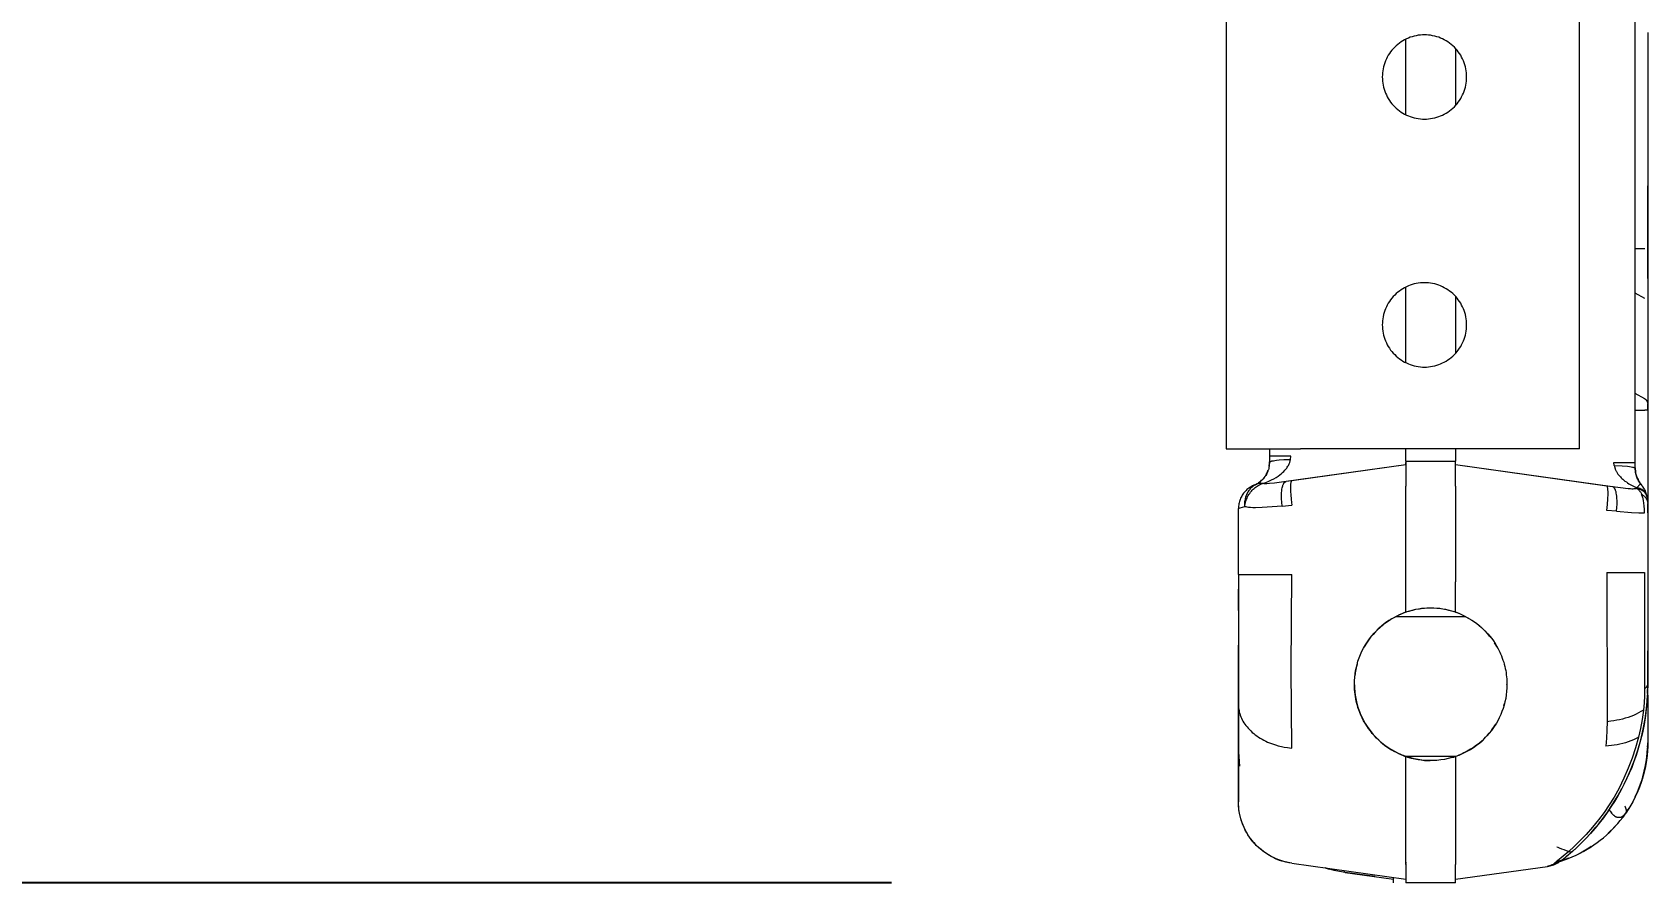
# Model space of a CAD drawing. Header units: millimetres. Extents: x -999 to 4635, y -962 to 3668.
# Drawn here: x 790.2 to 920.5, y 0 to 68.6 of the extents above; entities that cross this region are included whole.
import ezdxf

# ---------------------------------------------------------------- set-up
doc = ezdxf.new("R2010")
doc.units = ezdxf.units.MM
doc.layers.add('GORUNEN', color=7, linetype='Continuous', lineweight=9)
doc.layers.add('OLCU', color=4, linetype='Continuous', lineweight=9)
doc.styles.add('PI3D', font='arial.ttf')
doc.dimstyles.new('PF_MM', dxfattribs={"dimtxt": 40, "dimasz": 32, "dimexe": 24, "dimexo": 20, "dimgap": 14, "dimtad": 1, "dimdec": 1, "dimtxsty": 'PI3D', "dimcen": 2.5, "dimclrd": 4, "dimclre": 4, "dimclrt": 3, "dimazin": 3, "dimtfac": 1, "dimtmove": 0, "dimatfit": 3})

msp = doc.modelspace()

# ---------------------------------------------------------------- linework, layer by layer
at = {"layer": 'GORUNEN'}
for points in [[(886.5, 2515), (886.5, 35)], [(915, 35), (915, 329.5)], [(919.5, 33.9), (919.5, 81.4)], [(902.5, 68.4), (902.33, 68.4), (902.17, 68.38), (902, 68.36), (901.84, 68.33), (901.68, 68.3), (901.51, 68.25), (901.36, 68.2), (901.2, 68.14), (901.05, 68.07), (900.9, 68), (900.75, 67.92), (900.61, 67.83), (900.48, 67.73), (900.34, 67.63), (900.22, 67.52), (900.1, 67.4), (899.98, 67.28), (899.87, 67.16), (899.77, 67.03), (899.67, 66.89), (899.58, 66.75), (899.5, 66.6), (899.43, 66.45), (899.36, 66.3), (899.3, 66.15), (899.25, 65.99), (899.2, 65.83), (899.17, 65.66), (899.14, 65.5), (899.12, 65.33), (899.11, 65.17), (899.1, 65)], [(901, 61.95), (901, 68.05)], [(905.9, 65), (905.9, 65.17), (905.88, 65.33), (905.86, 65.5), (905.84, 65.66), (905.8, 65.83), (905.75, 65.99), (905.7, 66.15), (905.64, 66.3), (905.57, 66.45), (905.5, 66.6), (905.42, 66.75), (905.33, 66.89), (905.23, 67.03), (905.13, 67.16), (905.02, 67.28), (904.91, 67.4), (904.78, 67.52), (904.66, 67.63), (904.53, 67.73), (904.39, 67.83), (904.25, 67.92), (904.1, 68), (903.95, 68.07), (903.8, 68.14), (903.65, 68.2), (903.49, 68.25), (903.33, 68.3), (903.16, 68.33), (903, 68.36), (902.83, 68.38), (902.67, 68.4), (902.5, 68.4)], [(920.5, 68.6), (920.5, 56.22)], [(905, 67.3), (905, 62.7)], [(899.1, 65), (899.11, 64.83), (899.12, 64.67), (899.14, 64.5), (899.17, 64.34), (899.2, 64.17), (899.25, 64.01), (899.3, 63.85), (899.36, 63.7), (899.43, 63.55), (899.5, 63.4), (899.58, 63.25), (899.67, 63.11), (899.77, 62.97), (899.87, 62.84), (899.98, 62.72), (900.1, 62.6), (900.22, 62.48), (900.34, 62.37), (900.48, 62.27), (900.61, 62.17), (900.75, 62.08), (900.9, 62), (901.05, 61.93), (901.2, 61.86), (901.36, 61.8), (901.51, 61.75), (901.68, 61.7), (901.84, 61.67), (902, 61.64), (902.17, 61.62), (902.33, 61.6), (902.5, 61.6)], [(902.5, 61.6), (902.67, 61.6), (902.83, 61.62), (903, 61.64), (903.16, 61.67), (903.33, 61.7), (903.49, 61.75), (903.65, 61.8), (903.8, 61.86), (903.95, 61.93), (904.1, 62), (904.25, 62.08), (904.39, 62.17), (904.53, 62.27), (904.66, 62.37), (904.78, 62.48), (904.91, 62.6), (905.02, 62.72), (905.13, 62.84), (905.23, 62.97), (905.33, 63.11), (905.42, 63.25), (905.5, 63.4), (905.57, 63.55), (905.64, 63.7), (905.7, 63.85), (905.75, 64.01), (905.8, 64.17), (905.84, 64.34), (905.86, 64.5), (905.88, 64.67), (905.9, 64.83), (905.9, 65)], [(920.5, 56.22), (920.5, 51.13)], [(920.5, 56.22), (920.5, 48.73)], [(920.5, 48.73), (920.5, 56.22)], [(920.26, 51.13), (919.5, 51.14)], [(920.5, 51.13), (920.5, 46.81)], [(920.5, 51.13), (920.5, 46.81)], [(902.5, 48.4), (902.33, 48.4), (902.17, 48.38), (902, 48.36), (901.84, 48.33), (901.68, 48.3), (901.51, 48.25), (901.36, 48.2), (901.2, 48.14), (901.05, 48.07), (900.9, 48), (900.75, 47.92), (900.61, 47.83), (900.48, 47.73), (900.34, 47.63), (900.22, 47.52), (900.1, 47.4), (899.98, 47.28), (899.87, 47.16), (899.77, 47.03), (899.67, 46.89), (899.58, 46.75), (899.5, 46.6), (899.43, 46.45), (899.36, 46.3), (899.3, 46.15), (899.25, 45.99), (899.2, 45.83), (899.17, 45.66), (899.14, 45.5), (899.12, 45.33), (899.11, 45.17), (899.1, 45)], [(905.9, 45), (905.9, 45.17), (905.88, 45.33), (905.86, 45.5), (905.84, 45.66), (905.8, 45.83), (905.75, 45.99), (905.7, 46.15), (905.64, 46.3), (905.57, 46.45), (905.5, 46.6), (905.42, 46.75), (905.33, 46.89), (905.23, 47.03), (905.13, 47.16), (905.02, 47.28), (904.91, 47.4), (904.78, 47.52), (904.66, 47.63), (904.53, 47.73), (904.39, 47.83), (904.25, 47.92), (904.1, 48), (903.95, 48.07), (903.8, 48.14), (903.65, 48.2), (903.49, 48.25), (903.33, 48.3), (903.16, 48.33), (903, 48.36), (902.83, 48.38), (902.67, 48.4), (902.5, 48.4)], [(901, 41.95), (901, 48.05)], [(905, 47.3), (905, 42.7)], [(920.26, 47.13), (919.5, 47.57)], [(920.5, 46.81), (920.5, 46.77)], [(920.5, 46.81), (920.5, 46.77)], [(920.5, 46.77), (920.5, 38.71)], [(899.1, 45), (899.11, 44.83), (899.12, 44.67), (899.14, 44.5), (899.17, 44.34), (899.2, 44.17), (899.25, 44.01), (899.3, 43.85), (899.36, 43.7), (899.43, 43.55), (899.5, 43.4), (899.58, 43.25), (899.67, 43.11), (899.77, 42.97), (899.87, 42.84), (899.98, 42.72), (900.1, 42.6), (900.22, 42.48), (900.34, 42.37), (900.48, 42.27), (900.61, 42.17), (900.75, 42.08), (900.9, 42), (901.05, 41.93), (901.2, 41.86), (901.36, 41.8), (901.51, 41.75), (901.68, 41.7), (901.84, 41.67), (902, 41.64), (902.17, 41.62), (902.33, 41.6), (902.5, 41.6)], [(902.5, 41.6), (902.67, 41.6), (902.83, 41.62), (903, 41.64), (903.16, 41.67), (903.33, 41.7), (903.49, 41.75), (903.65, 41.8), (903.8, 41.86), (903.95, 41.93), (904.1, 42), (904.25, 42.08), (904.39, 42.17), (904.53, 42.27), (904.66, 42.37), (904.78, 42.48), (904.91, 42.6), (905.02, 42.72), (905.13, 42.84), (905.23, 42.97), (905.33, 43.11), (905.42, 43.25), (905.5, 43.4), (905.57, 43.55), (905.64, 43.7), (905.7, 43.85), (905.75, 44.01), (905.8, 44.17), (905.84, 44.34), (905.86, 44.5), (905.88, 44.67), (905.9, 44.83), (905.9, 45)], [(920.26, 39.04), (919.5, 39.47)], [(919.5, 38.13), (920.26, 38.13)], [(920.5, 38.71), (920.5, 38.72), (920.5, 38.73), (920.5, 38.74), (920.5, 38.76), (920.49, 38.77), (920.49, 38.78), (920.49, 38.79), (920.48, 38.8), (920.48, 38.82), (920.47, 38.83), (920.47, 38.84), (920.46, 38.85), (920.45, 38.86), (920.44, 38.87), (920.44, 38.89), (920.43, 38.9), (920.42, 38.91), (920.41, 38.92), (920.4, 38.93), (920.39, 38.94), (920.37, 38.95), (920.36, 38.96), (920.35, 38.98), (920.33, 38.99), (920.3, 39.01), (920.28, 39.02), (920.27, 39.03), (920.26, 39.04)], [(920.5, 38.13), (920.5, 38.13), (920.5, 38.13), (920.5, 38.13), (920.5, 38.13), (920.5, 38.13), (920.5, 38.13), (920.5, 38.13), (920.5, 38.13), (920.5, 38.13), (920.5, 38.13), (920.5, 38.13), (920.5, 38.13), (920.5, 38.13), (920.5, 38.13), (920.5, 38.13), (920.5, 38.13), (920.5, 38.13), (920.5, 38.13), (920.5, 38.13), (920.5, 38.13), (920.5, 38.13), (920.5, 38.13), (920.5, 38.13), (920.5, 38.13), (920.5, 38.13), (920.5, 38.13), (920.5, 38.13), (920.5, 38.13), (920.5, 38.13), (920.5, 38.13), (920.5, 38.13), (920.5, 38.13), (920.5, 38.13), (920.5, 38.13), (920.5, 38.13), (920.5, 38.13), (920.5, 38.13), (920.5, 38.13), (920.5, 38.13), (920.5, 38.13), (920.5, 38.13), (920.49, 38.13), (920.48, 38.13), (920.43, 38.13), (920.26, 38.13)], [(920.5, 38.71), (920.5, 38.13)], [(920.5, 38.71), (920.5, 38.71)], [(920.5, 38.13), (920.5, 38.65)], [(920.5, 38.13), (920.5, 30.59)], [(886.5, 35), (892.5, 35)], [(889.45, 32.2), (889.7, 32.29), (889.94, 32.39), (890.16, 32.49), (890.35, 32.59), (890.53, 32.7), (890.69, 32.8), (890.84, 32.9), (890.96, 33), (891.06, 33.09), (891.16, 33.18), (891.25, 33.27), (891.32, 33.36), (891.39, 33.44), (891.44, 33.51), (891.49, 33.59), (891.53, 33.65), (891.56, 33.72), (891.59, 33.78), (891.62, 33.85), (891.64, 33.91), (891.65, 33.96), (891.67, 34.01), (891.68, 34.07), (891.69, 34.11), (891.69, 34.15)], [(889.97, 33.59), (889.99, 33.68), (890, 33.78), (890, 33.85), (890, 33.91)], [(890, 35), (890, 34.4)], [(891.72, 34.4), (890, 34.4)], [(890, 34.4), (890, 33.91)], [(890, 33.91), (890, 33.91), (890, 33.91), (890, 33.92), (890, 33.92), (890, 33.92), (890, 33.92), (890, 33.92), (890, 33.92), (890, 33.92), (890, 33.92), (890, 33.93), (890.01, 33.93), (890.01, 33.93), (890.01, 33.93), (890.01, 33.93), (890.01, 33.93), (890.01, 33.93), (890.01, 33.94), (890.01, 33.94), (890.01, 33.94), (890.02, 33.94), (890.02, 33.94), (890.02, 33.95), (890.02, 33.95), (890.03, 33.95), (890.03, 33.95), (890.04, 33.96), (890.04, 33.96), (890.05, 33.96), (890.06, 33.97), (890.06, 33.97), (890.07, 33.98), (890.09, 33.98), (890.11, 33.99), (890.13, 34), (890.16, 34.01), (890.2, 34.02), (890.26, 34.03), (890.33, 34.04), (890.44, 34.06), (890.58, 34.08), (890.79, 34.1), (891.15, 34.13), (891.42, 34.14), (891.69, 34.15)], [(890, 33.91), (890, 33.84)], [(890, 33.91), (890, 33.84)], [(890, 33.91), (890, 33.89)], [(890, 33.91), (890, 33.89)], [(891.69, 34.15), (891.72, 34.4)], [(915, 35), (892.5, 35)], [(901, 34), (901, 35)], [(901, 34.17), (901, 34.33)], [(901, 34), (905, 34)], [(901, 34), (901, 32)], [(901, 33.72), (901, 33.89)], [(905, 35), (905, 34)], [(905, 32), (905, 34)], [(917.78, 33.9), (919.5, 33.9)], [(917.81, 33.66), (917.78, 33.9)], [(919.5, 33.42), (919.5, 33.9)], [(889.53, 32.62), (889.47, 32.55), (889.4, 32.49), (889.34, 32.42), (889.27, 32.36), (889.2, 32.31), (889.13, 32.26), (889.06, 32.21), (888.99, 32.17), (888.94, 32.15), (888.9, 32.13)], [(889.53, 32.62), (889.47, 32.55), (889.4, 32.49), (889.34, 32.42), (889.27, 32.36), (889.2, 32.31), (889.13, 32.26), (889.06, 32.21), (888.99, 32.17), (888.94, 32.15), (888.9, 32.13)], [(888.9, 32.13), (888.97, 32.16), (889.04, 32.2), (889.11, 32.25), (889.18, 32.29), (889.24, 32.34), (889.31, 32.4), (889.36, 32.44), (889.42, 32.5), (889.47, 32.56), (889.5, 32.59), (889.53, 32.62)], [(888.9, 32.13), (888.97, 32.16), (889.04, 32.2), (889.11, 32.25), (889.18, 32.29), (889.24, 32.34), (889.31, 32.4), (889.36, 32.44), (889.42, 32.5), (889.47, 32.56), (889.5, 32.59), (889.53, 32.62)], [(889.31, 32.4), (889.37, 32.46), (889.43, 32.52), (889.48, 32.56), (889.52, 32.61), (889.56, 32.66), (889.6, 32.71), (889.63, 32.75), (889.66, 32.79)], [(889.7, 32.85), (889.64, 32.77), (889.61, 32.73), (889.58, 32.68), (889.56, 32.65), (889.53, 32.62)], [(889.66, 32.79), (889.62, 32.73), (889.57, 32.68), (889.53, 32.62)], [(889.74, 32.92), (889.7, 32.86), (889.68, 32.83), (889.66, 32.79)], [(889.66, 32.79), (889.66, 32.79)], [(889.83, 33.11), (889.79, 33.02), (889.75, 32.93), (889.7, 32.85)], [(889.7, 32.85), (889.75, 32.93), (889.79, 33.02), (889.83, 33.11)], [(889.77, 32.98), (889.81, 33.06), (889.85, 33.15), (889.88, 33.24)], [(889.77, 32.98), (889.8, 33.03), (889.82, 33.07), (889.83, 33.11)], [(889.96, 33.51), (889.94, 33.42), (889.91, 33.32), (889.88, 33.24), (889.86, 33.17), (889.83, 33.11)], [(889.88, 33.24), (889.86, 33.18), (889.85, 33.14), (889.83, 33.11)], [(890, 33.84), (889.99, 33.75), (889.98, 33.66), (889.97, 33.58), (889.96, 33.51)], [(890, 33.84), (889.99, 33.75), (889.99, 33.66), (889.97, 33.58), (889.96, 33.51)], [(890, 33.84), (889.99, 33.74)], [(901, 33.72), (891.34, 32.36)], [(901, 33.72), (891.81, 32.43)], [(917.67, 31.94), (905, 33.72)], [(917.2, 32), (905, 33.72)], [(917.81, 33.66), (917.82, 33.61), (917.83, 33.56), (917.84, 33.51), (917.85, 33.46), (917.87, 33.4), (917.89, 33.35), (917.91, 33.31), (917.93, 33.26), (917.95, 33.21), (917.98, 33.16), (918, 33.11), (918.03, 33.07), (918.06, 33.02), (918.09, 32.97), (918.14, 32.91), (918.19, 32.85), (918.25, 32.79), (918.3, 32.73), (918.36, 32.67), (918.42, 32.61), (918.49, 32.55), (918.57, 32.48), (918.67, 32.4), (918.78, 32.33), (918.88, 32.26), (918.99, 32.19), (919.1, 32.13), (919.25, 32.04), (919.42, 31.96), (919.53, 31.91), (919.63, 31.87)], [(917.81, 33.66), (918.44, 33.63), (918.86, 33.6), (919.04, 33.57), (919.16, 33.55), (919.27, 33.53), (919.34, 33.51), (919.38, 33.5), (919.41, 33.49), (919.43, 33.48), (919.45, 33.48), (919.46, 33.47), (919.47, 33.47), (919.47, 33.46), (919.48, 33.46), (919.48, 33.45), (919.48, 33.45), (919.49, 33.45), (919.49, 33.45), (919.49, 33.44), (919.49, 33.44), (919.49, 33.44), (919.5, 33.44), (919.5, 33.44), (919.5, 33.43), (919.5, 33.43), (919.5, 33.43), (919.5, 33.43), (919.5, 33.43), (919.5, 33.43), (919.5, 33.42), (919.5, 33.42), (919.5, 33.42), (919.5, 33.42), (919.5, 33.42)], [(919.95, 32.16), (919.89, 32.24), (919.84, 32.31), (919.78, 32.4), (919.74, 32.47), (919.7, 32.55), (919.66, 32.63), (919.63, 32.71), (919.6, 32.8), (919.57, 32.89), (919.55, 32.99), (919.53, 33.08), (919.52, 33.16), (919.51, 33.25), (919.5, 33.33), (919.5, 33.42)], [(919.5, 33.42), (919.5, 33.36)], [(919.5, 33.42), (919.5, 33.36)], [(919.5, 33.36), (919.51, 33.26), (919.52, 33.17), (919.53, 33.07), (919.55, 32.97), (919.58, 32.88), (919.6, 32.79), (919.64, 32.7), (919.67, 32.61), (919.72, 32.52), (919.76, 32.43), (919.81, 32.35), (919.87, 32.27), (919.91, 32.21), (919.95, 32.16)], [(888.64, 32.01), (888.56, 31.97), (888.48, 31.92), (888.4, 31.88), (888.33, 31.82), (888.25, 31.77), (888.18, 31.71), (888.11, 31.64), (888.04, 31.57), (887.98, 31.5), (887.92, 31.43), (887.86, 31.35), (887.81, 31.27), (887.76, 31.18), (887.71, 31.1), (887.67, 31.01), (887.64, 30.92), (887.6, 30.84), (887.58, 30.75), (887.55, 30.65), (887.53, 30.56), (887.52, 30.47), (887.51, 30.38), (887.5, 30.29), (887.5, 30.2)], [(888.9, 32.13), (888.84, 32.09), (888.78, 32.05), (888.71, 32.01), (888.65, 31.97), (888.6, 31.92), (888.54, 31.87), (888.48, 31.82), (888.43, 31.76), (888.38, 31.7), (888.33, 31.64), (888.29, 31.57), (888.25, 31.5), (888.21, 31.43), (888.17, 31.36), (888.14, 31.28), (888.11, 31.2), (888.08, 31.13), (888.06, 31.05), (888.04, 30.97), (888.03, 30.88), (888.01, 30.8), (888, 30.72), (888, 30.64), (888, 30.56), (888, 30.48), (888, 30.41), (888.01, 30.34)], [(888.01, 30.34), (888.02, 30.44), (888.03, 30.54), (888.06, 30.64), (888.08, 30.74), (888.11, 30.83), (888.15, 30.93), (888.19, 31.03), (888.24, 31.13), (888.29, 31.23), (888.35, 31.32), (888.41, 31.41), (888.47, 31.5), (888.54, 31.58), (888.61, 31.66), (888.69, 31.74), (888.77, 31.81), (888.85, 31.88), (888.93, 31.94), (889.02, 32), (889.1, 32.05), (889.19, 32.09), (889.28, 32.14), (889.37, 32.17), (889.45, 32.2)], [(888.75, 32.06), (888.7, 32.03), (888.64, 32.01)], [(888.75, 32.06), (888.7, 32.04), (888.64, 32.01)], [(888.65, 32.01), (888.64, 32.01)], [(888.67, 32.02), (888.65, 32.01)], [(888.66, 32.02), (888.66, 32.02)], [(888.66, 32.02), (888.66, 32.02)], [(888.66, 32.02), (888.66, 32.02)], [(888.66, 32.02), (888.66, 32.02)], [(888.68, 32.03), (888.67, 32.02)], [(888.7, 32.04), (888.69, 32.03)], [(888.75, 32.06), (888.7, 32.04)], [(888.75, 32.06), (888.73, 32.05)], [(888.75, 32.06), (888.78, 32.07)], [(888.78, 32.07), (888.75, 32.06)], [(888.78, 32.07), (888.75, 32.06)], [(888.76, 32.06), (888.75, 32.06)], [(888.79, 32.07), (888.76, 32.06)], [(888.79, 32.07), (888.76, 32.06)], [(888.78, 32.07), (888.87, 32.11)], [(888.87, 32.11), (888.79, 32.07)], [(888.9, 32.13), (888.87, 32.11)], [(888.9, 32.13), (888.87, 32.11)], [(889.45, 32.2), (889.4, 32.21), (889.35, 32.21), (889.31, 32.22), (889.26, 32.22), (889.21, 32.21), (889.18, 32.21), (889.14, 32.2), (889.1, 32.2), (889.07, 32.19), (889.03, 32.18), (889, 32.17), (888.96, 32.15), (888.93, 32.14), (888.9, 32.13)], [(888.9, 32.13), (888.9, 32.13)], [(888.9, 32.13), (888.9, 32.13)], [(891.34, 32.36), (890.42, 32.24), (890, 32.2), (889.79, 32.19), (889.66, 32.19), (889.57, 32.19), (889.51, 32.2), (889.45, 32.2)], [(891.02, 30.38), (890.99, 30.69), (890.97, 30.97), (890.97, 31.22), (890.98, 31.44), (890.99, 31.61), (891.01, 31.75), (891.03, 31.85), (891.05, 31.94), (891.07, 32.02), (891.09, 32.07), (891.11, 32.12), (891.12, 32.15), (891.14, 32.18), (891.15, 32.21), (891.16, 32.23), (891.18, 32.25), (891.19, 32.27), (891.2, 32.28), (891.21, 32.29), (891.22, 32.3), (891.23, 32.31), (891.24, 32.32), (891.25, 32.33), (891.26, 32.33), (891.27, 32.34), (891.28, 32.34), (891.28, 32.34), (891.29, 32.35), (891.3, 32.35), (891.31, 32.35), (891.32, 32.36), (891.32, 32.36), (891.33, 32.36), (891.34, 32.36)], [(891.81, 32.43), (891.34, 32.36)], [(891.81, 32.43), (891.8, 32.43), (891.8, 32.43), (891.8, 32.43), (891.8, 32.42), (891.8, 32.42), (891.79, 32.42), (891.79, 32.42), (891.79, 32.42), (891.79, 32.42), (891.79, 32.42), (891.79, 32.42), (891.78, 32.42), (891.78, 32.42), (891.78, 32.41), (891.78, 32.41), (891.78, 32.41), (891.78, 32.41), (891.77, 32.41), (891.77, 32.41), (891.77, 32.4), (891.77, 32.4), (891.77, 32.4), (891.76, 32.39), (891.76, 32.39), (891.76, 32.38), (891.76, 32.38), (891.75, 32.37), (891.75, 32.36), (891.75, 32.35), (891.74, 32.34), (891.74, 32.33), (891.73, 32.31), (891.73, 32.29), (891.72, 32.26), (891.72, 32.23), (891.71, 32.19), (891.7, 32.13), (891.7, 32.04), (891.69, 31.94), (891.69, 31.77), (891.7, 31.57), (891.72, 31.28), (891.75, 30.93), (891.77, 30.68), (891.81, 30.45)], [(901, 24.28), (901, 32)], [(905, 32), (905, 24.28)], [(917.2, 30.02), (917.25, 30.5), (917.29, 30.98), (917.31, 31.34), (917.31, 31.56), (917.3, 31.69), (917.29, 31.77), (917.28, 31.83), (917.27, 31.87), (917.27, 31.9), (917.26, 31.92), (917.26, 31.94), (917.25, 31.95), (917.25, 31.96), (917.24, 31.96), (917.24, 31.97), (917.24, 31.98), (917.23, 31.98), (917.23, 31.98), (917.23, 31.99), (917.22, 31.99), (917.22, 31.99), (917.22, 31.99), (917.22, 32), (917.22, 32), (917.21, 32), (917.21, 32), (917.21, 32), (917.21, 32), (917.21, 32), (917.2, 32), (917.2, 32), (917.2, 32), (917.2, 32), (917.2, 32)], [(917.67, 31.94), (917.2, 32)], [(919.65, 31.8), (919.62, 31.8), (919.59, 31.79), (919.56, 31.78), (919.53, 31.78), (919.49, 31.77), (919.44, 31.77), (919.38, 31.77), (919.31, 31.76), (919.23, 31.76), (919.11, 31.77), (918.92, 31.78), (918.32, 31.85), (917.67, 31.94)], [(917.98, 29.96), (918.01, 30.27), (918.03, 30.55), (918.03, 30.8), (918.02, 31.02), (918.01, 31.19), (917.99, 31.33), (917.97, 31.43), (917.95, 31.52), (917.93, 31.59), (917.91, 31.65), (917.9, 31.69), (917.88, 31.73), (917.86, 31.76), (917.85, 31.79), (917.84, 31.81), (917.82, 31.83), (917.81, 31.84), (917.8, 31.86), (917.79, 31.87), (917.78, 31.88), (917.77, 31.89), (917.76, 31.9), (917.75, 31.9), (917.74, 31.91), (917.73, 31.91), (917.73, 31.92), (917.72, 31.92), (917.71, 31.93), (917.7, 31.93), (917.69, 31.93), (917.69, 31.93), (917.68, 31.94), (917.67, 31.94), (917.67, 31.94)], [(919.95, 32.16), (919.95, 32.16), (919.95, 32.16), (919.94, 32.16), (919.94, 32.16), (919.94, 32.16), (919.94, 32.16), (919.94, 32.16), (919.94, 32.16), (919.94, 32.16), (919.94, 32.16), (919.94, 32.16), (919.94, 32.16), (919.94, 32.16), (919.94, 32.16), (919.94, 32.16), (919.94, 32.16), (919.94, 32.16), (919.94, 32.16), (919.94, 32.16), (919.94, 32.16), (919.94, 32.16), (919.94, 32.16), (919.94, 32.16), (919.94, 32.16), (919.94, 32.16), (919.94, 32.16), (919.94, 32.16), (919.94, 32.16), (919.94, 32.16), (919.94, 32.16), (919.94, 32.16), (919.94, 32.16), (919.94, 32.16), (919.94, 32.16), (919.94, 32.16), (919.94, 32.16), (919.94, 32.16), (919.94, 32.16), (919.94, 32.16), (919.94, 32.16), (919.94, 32.16), (919.94, 32.16), (919.94, 32.16), (919.94, 32.16), (919.94, 32.16), (919.94, 32.16), (919.94, 32.16), (919.94, 32.16), (919.94, 32.16), (919.94, 32.16), (919.94, 32.16), (919.94, 32.16), (919.94, 32.16), (919.94, 32.16), (919.94, 32.16), (919.94, 32.16), (919.94, 32.16), (919.94, 32.16), (919.94, 32.16), (919.94, 32.16), (919.94, 32.16), (919.94, 32.16), (919.94, 32.16), (919.94, 32.16), (919.94, 32.16), (919.94, 32.16), (919.94, 32.16), (919.94, 32.16), (919.94, 32.16), (919.94, 32.16), (919.94, 32.16), (919.94, 32.16), (919.94, 32.16), (919.94, 32.16), (919.94, 32.16), (919.94, 32.16), (919.94, 32.16), (919.94, 32.16), (919.94, 32.16), (919.94, 32.16), (919.94, 32.16), (919.94, 32.16), (919.94, 32.16), (919.94, 32.16), (919.94, 32.16), (919.94, 32.16), (919.94, 32.16), (919.94, 32.16), (919.94, 32.16), (919.94, 32.16), (919.94, 32.16), (919.94, 32.16), (919.94, 32.16), (919.94, 32.16), (919.94, 32.16), (919.94, 32.16), (919.93, 32.16), (919.92, 32.15), (919.92, 32.15), (919.9, 32.14), (919.88, 32.12), (919.86, 32.11), (919.84, 32.09), (919.82, 32.07), (919.79, 32.04), (919.75, 32.01), (919.72, 31.97), (919.68, 31.92), (919.66, 31.9), (919.63, 31.87)], [(919.65, 31.8), (919.65, 31.82), (919.64, 31.85), (919.63, 31.87)], [(919.63, 31.87), (919.68, 31.86), (919.73, 31.85), (919.77, 31.84), (919.82, 31.83), (919.86, 31.82), (919.9, 31.8), (919.94, 31.78), (919.98, 31.76), (920.02, 31.74), (920.06, 31.72), (920.1, 31.69), (920.13, 31.67), (920.16, 31.64), (920.19, 31.62), (920.21, 31.59), (920.24, 31.57), (920.26, 31.54), (920.28, 31.51), (920.3, 31.49), (920.32, 31.46), (920.34, 31.43), (920.36, 31.4), (920.37, 31.37), (920.38, 31.34), (920.4, 31.3), (920.41, 31.28), (920.41, 31.25)], [(919.65, 31.8), (919.7, 31.76), (919.74, 31.73), (919.78, 31.69), (919.82, 31.65), (919.85, 31.6), (919.88, 31.56), (919.91, 31.52), (919.94, 31.47), (919.97, 31.42), (919.99, 31.38), (920.01, 31.33)], [(919.65, 31.8), (919.7, 31.8), (919.75, 31.79), (919.8, 31.77), (919.84, 31.76), (919.89, 31.74), (919.93, 31.72), (919.98, 31.7), (920.02, 31.68), (920.06, 31.65), (920.1, 31.63), (920.13, 31.61), (920.16, 31.58), (920.19, 31.56), (920.21, 31.53), (920.24, 31.5), (920.26, 31.47), (920.29, 31.44), (920.31, 31.41), (920.33, 31.38), (920.35, 31.35), (920.37, 31.32), (920.39, 31.28), (920.4, 31.25), (920.42, 31.22), (920.43, 31.18), (920.44, 31.14), (920.44, 31.12), (920.45, 31.09)], [(919.95, 32.16), (920.01, 32.08), (920.07, 32), (920.12, 31.91), (920.17, 31.83), (920.22, 31.75), (920.25, 31.68), (920.29, 31.6), (920.33, 31.51), (920.35, 31.43), (920.38, 31.35), (920.4, 31.3), (920.41, 31.25)], [(919.95, 32.16), (919.95, 32.16)], [(919.95, 32.16), (919.95, 32.16)], [(919.99, 32.11), (919.97, 32.13)], [(920.01, 32.08), (919.99, 32.1)], [(920.25, 29.83), (920.24, 30.11), (920.22, 30.4), (920.2, 30.62), (920.16, 30.82), (920.13, 30.97), (920.1, 31.09), (920.06, 31.19), (920.04, 31.26), (920.01, 31.33)], [(920.01, 31.33), (920.05, 31.31), (920.08, 31.29), (920.12, 31.27), (920.15, 31.24), (920.18, 31.22), (920.21, 31.19), (920.24, 31.17), (920.27, 31.14), (920.3, 31.11), (920.32, 31.08), (920.35, 31.05), (920.37, 31.02), (920.39, 30.98), (920.41, 30.95), (920.43, 30.92), (920.44, 30.88), (920.46, 30.85), (920.47, 30.81), (920.48, 30.78), (920.49, 30.74), (920.49, 30.7), (920.5, 30.67), (920.5, 30.63), (920.5, 30.61), (920.5, 30.59)], [(920.09, 31.97), (920.05, 32.02)], [(887.5, 30.2), (887.63, 30.24), (888.01, 30.34)], [(887.5, 30.24), (887.5, 30.2)], [(887.5, 24.86), (887.5, 30.2)], [(891.02, 30.38), (889.42, 30.26), (888.88, 30.25), (888.65, 30.25), (888.46, 30.26), (888.32, 30.28), (888.21, 30.29), (888.12, 30.31), (888.06, 30.33), (888.01, 30.34)], [(891.02, 30.38), (891.81, 30.45)], [(917.98, 29.96), (917.2, 30.02)], [(920.45, 31.09), (920.43, 31.17), (920.41, 31.25)], [(920.41, 31.25), (920.43, 31.18), (920.44, 31.13), (920.45, 31.09)], [(920.41, 31.25), (920.41, 31.25)], [(920.45, 31.09), (920.47, 30.97), (920.49, 30.86), (920.5, 30.74), (920.5, 30.67), (920.5, 30.59)], [(920.5, 29.83), (920.5, 30.59)], [(920.5, 30.59), (920.5, 27.52)], [(920.5, 30.13), (920.5, 25.35)], [(917.98, 29.96), (919.2, 29.86), (919.79, 29.83), (920.04, 29.83), (920.25, 29.83)], [(920.5, 29.83), (920.5, 25.03)], [(920.5, 27.52), (920.5, 24.33)], [(887.5, 26.29), (887.5, 26.29)], [(887.5, 24.86), (887.5, 19.16)], [(887.5, 24.86), (891.81, 24.86)], [(891.75, 17.26), (891.81, 24.86)], [(917.2, 25.03), (917.23, 12.99)], [(917.2, 25.03), (920.25, 25.03)], [(920.25, 25.03), (920.25, 15.66)], [(920.5, 25.03), (920.5, 25)], [(920.5, 25.03), (920.5, 25)], [(920.5, 25), (920.5, 16)], [(887.5, 24), (887.5, 21.3)], [(887.5, 21.97), (887.5, 23.67)], [(901, 21.82), (901, 24.28)], [(905, 21.82), (905, 24.28)], [(905.84, 21.45), (905.62, 21.56), (905.4, 21.66), (905.17, 21.76), (904.94, 21.84), (904.7, 21.91), (904.46, 21.97), (904.22, 22.03), (903.98, 22.07), (903.74, 22.11), (903.49, 22.13), (903.25, 22.15), (903, 22.15), (902.76, 22.15), (902.51, 22.13), (902.26, 22.11), (902.02, 22.07), (901.78, 22.03), (901.54, 21.97), (901.3, 21.91), (901.07, 21.84), (900.83, 21.76), (900.61, 21.66), (900.38, 21.56), (900.16, 21.45)], [(903, 22.15), (902.7, 22.14), (902.39, 22.12), (902.09, 22.08), (901.79, 22.03), (901.49, 21.96), (901.24, 21.89), (901, 21.82)], [(905, 21.82), (904.71, 21.91), (904.41, 21.99), (904.12, 22.05), (903.81, 22.1), (903.51, 22.13), (903.26, 22.14), (903, 22.15)], [(896.99, 17.3), (897.06, 17.58), (897.14, 17.86), (897.23, 18.13), (897.34, 18.4), (897.46, 18.67), (897.59, 18.93), (897.74, 19.18), (897.9, 19.43), (898.07, 19.67), (898.25, 19.91), (898.45, 20.13), (898.65, 20.35), (898.82, 20.51), (898.98, 20.66), (899.13, 20.78), (899.29, 20.9)], [(899.47, 21.04), (899.23, 20.86), (899, 20.67), (898.77, 20.47), (898.56, 20.25), (898.36, 20.03), (898.16, 19.8), (897.98, 19.56), (897.88, 19.4), (897.78, 19.25)], [(899.64, 21.15), (899.45, 21.02), (899.26, 20.88), (899.07, 20.73), (898.89, 20.57), (898.71, 20.41), (898.55, 20.24)], [(899.42, 21), (899.2, 20.84), (899, 20.67), (898.89, 20.57), (898.79, 20.48)], [(899.29, 20.9), (899.51, 21.06), (899.75, 21.22), (899.95, 21.34), (900.16, 21.45)], [(899.68, 21.18), (899.59, 21.12)], [(900.16, 21.45), (899.97, 21.35), (899.79, 21.25), (899.7, 21.19), (899.61, 21.13)], [(905.84, 21.45), (900.16, 21.45)], [(901, 21.82), (900.8, 21.74), (900.6, 21.66), (900.4, 21.57)], [(901, 21.82), (901, 21.81)], [(905.84, 21.45), (905.57, 21.59), (905.29, 21.71), (905, 21.82)], [(905, 21.82), (905, 21.82)], [(905.58, 21.58), (905.4, 21.66), (905.21, 21.74), (905.02, 21.81)], [(905.54, 21.6), (905.71, 21.52), (905.89, 21.43), (906.06, 21.34)], [(905.84, 21.45), (906.09, 21.32), (906.33, 21.17), (906.53, 21.04), (906.72, 20.9)], [(906.97, 20.7), (906.84, 20.8), (906.72, 20.9)], [(906.72, 20.9), (906.91, 20.75), (907.09, 20.59), (907.27, 20.43), (907.44, 20.25), (907.61, 20.07), (907.77, 19.89), (907.92, 19.7), (908.06, 19.5), (908.19, 19.3), (908.31, 19.1), (908.41, 18.93), (908.49, 18.77), (908.57, 18.61), (908.64, 18.45), (908.71, 18.29), (908.77, 18.12), (908.83, 17.96), (908.89, 17.79), (908.93, 17.62), (908.98, 17.45), (909.02, 17.29), (909.05, 17.12), (909.08, 16.95), (909.1, 16.78), (909.12, 16.61), (909.14, 16.44), (909.15, 16.27), (909.15, 16.13), (909.15, 16)], [(887.5, 20), (887.5, 10.73)], [(907.92, 19.69), (907.75, 19.9), (907.58, 20.11), (907.39, 20.31)], [(907.8, 19.85), (907.8, 19.84)], [(887.5, 6.52), (887.5, 19.16)], [(887.5, 19.16), (887.5, 14.35)], [(887.5, 19.16), (887.5, 10.73)], [(887.5, 18.44), (887.5, 19.16)], [(897.75, 19.2), (897.65, 19.04)], [(908.43, 18.9), (908.34, 19.05), (908.26, 19.2), (908.16, 19.34)], [(920.5, 16), (920.5, 18.71)], [(891.81, 10.85), (891.75, 17.26)], [(896.85, 16), (896.86, 16.28), (896.88, 16.57), (896.91, 16.85), (896.95, 17.08), (896.99, 17.3)], [(896.99, 17.29), (896.95, 17.09), (896.92, 16.88), (896.89, 16.68)], [(897.07, 17.61), (897, 17.35)], [(900.6, 10.34), (900.35, 10.45), (900.1, 10.58), (899.87, 10.71), (899.64, 10.85), (899.42, 11), (899.21, 11.15), (899.01, 11.32), (898.82, 11.49), (898.64, 11.67), (898.46, 11.85), (898.29, 12.04), (898.14, 12.24), (897.99, 12.44), (897.85, 12.65), (897.71, 12.86), (897.59, 13.07), (897.48, 13.29), (897.37, 13.52), (897.28, 13.74), (897.2, 13.95), (897.14, 14.13), (897.09, 14.29), (897.04, 14.47), (897, 14.65), (896.96, 14.83), (896.93, 15.02), (896.9, 15.21), (896.88, 15.4), (896.87, 15.58), (896.86, 15.77), (896.85, 15.89), (896.85, 16)], [(896.85, 15.96), (896.86, 15.69), (896.88, 15.41), (896.91, 15.14), (896.96, 14.87), (897.01, 14.6), (897.08, 14.34), (897.16, 14.08), (897.25, 13.82), (897.35, 13.57), (897.47, 13.32), (897.6, 13.07), (897.73, 12.83), (897.88, 12.6), (898.03, 12.38), (898.2, 12.16), (898.37, 11.95), (898.57, 11.74), (898.76, 11.54), (898.97, 11.35), (899.12, 11.23), (899.29, 11.1), (899.46, 10.97), (899.64, 10.85), (899.83, 10.73), (900.02, 10.62), (900.22, 10.52), (900.4, 10.42), (900.6, 10.34)], [(909.15, 16), (909.14, 15.72), (909.12, 15.43), (909.09, 15.15), (909.05, 14.87), (908.99, 14.6), (908.92, 14.33), (908.84, 14.06), (908.75, 13.81), (908.65, 13.56), (908.53, 13.31), (908.41, 13.07), (908.27, 12.82), (908.17, 12.67), (908.06, 12.51)], [(909.15, 16), (909.15, 16.01)], [(909.15, 15.99), (909.15, 16)], [(920.25, 15.66), (920.24, 15.08), (920.21, 14.5), (920.15, 13.92)], [(920.25, 15.66), (920.28, 15.68), (920.31, 15.7), (920.34, 15.72), (920.36, 15.73), (920.38, 15.75), (920.4, 15.77), (920.41, 15.79), (920.42, 15.8), (920.44, 15.82), (920.45, 15.83), (920.46, 15.85), (920.46, 15.86), (920.47, 15.88), (920.48, 15.89), (920.48, 15.9), (920.49, 15.91), (920.49, 15.93), (920.49, 15.94), (920.5, 15.95), (920.5, 15.97), (920.5, 15.98), (920.5, 15.99), (920.5, 15.99), (920.5, 16)], [(920.5, 16), (920.49, 15.41), (920.46, 14.82), (920.44, 14.53), (920.41, 14.24)], [(920.49, 15.26), (920.5, 15.96)], [(920.5, 15.98), (920.5, 16)], [(920.5, 15.96), (920.5, 15.96)], [(887.5, 14.35), (887.5, 6.52)], [(887.5, 14.35), (887.5, 14.24), (887.51, 14.12), (887.53, 14), (887.55, 13.88), (887.57, 13.76), (887.6, 13.64), (887.64, 13.52), (887.69, 13.39), (887.74, 13.27), (887.8, 13.15), (887.86, 13.03), (887.93, 12.91), (888.01, 12.8), (888.09, 12.68), (888.19, 12.57), (888.28, 12.46), (888.38, 12.35), (888.49, 12.24), (888.61, 12.13), (888.73, 12.03), (888.85, 11.93), (888.98, 11.84), (889.12, 11.75), (889.26, 11.66), (889.4, 11.58), (889.55, 11.5), (889.7, 11.42), (889.85, 11.35), (890.01, 11.29), (890.17, 11.23), (890.33, 11.17), (890.49, 11.11), (890.71, 11.05), (890.96, 10.99), (891.2, 10.94), (891.45, 10.9), (891.63, 10.87), (891.81, 10.85)], [(908.91, 14.3), (908.95, 14.45)], [(918.76, 8.28), (919.12, 9.07), (919.43, 9.88), (919.7, 10.7), (919.94, 11.53), (920.13, 12.38), (920.29, 13.23), (920.4, 14.09), (920.45, 14.62), (920.48, 15.15)], [(920.5, 15.12), (920.5, 11.29)], [(920.15, 13.92), (919.96, 13.81), (919.77, 13.7), (919.57, 13.6), (919.36, 13.5), (919.14, 13.42), (918.92, 13.34), (918.69, 13.27), (918.46, 13.2), (918.23, 13.15), (918, 13.1), (917.77, 13.06), (917.54, 13.03), (917.38, 13.01), (917.23, 12.99)], [(920.15, 13.92), (920.05, 13.17), (919.92, 12.44), (919.76, 11.74)], [(920.41, 14.24), (920.33, 13.49), (920.21, 12.77), (920.07, 12.08)], [(897.75, 12.8), (897.79, 12.73)], [(905.4, 10.34), (905.68, 10.47), (905.95, 10.6), (906.21, 10.75), (906.46, 10.92), (906.7, 11.09), (906.93, 11.27), (907.14, 11.45), (907.28, 11.58), (907.43, 11.73), (907.58, 11.89), (907.71, 12.05), (907.85, 12.21), (907.97, 12.38), (908.09, 12.55), (908.18, 12.69), (908.27, 12.82)], [(908.06, 12.51), (907.9, 12.28), (907.73, 12.07), (907.54, 11.85), (907.35, 11.65), (907.14, 11.45), (906.93, 11.27), (906.7, 11.09), (906.46, 10.92), (906.21, 10.76), (905.95, 10.61), (905.68, 10.47), (905.55, 10.4), (905.4, 10.34)], [(919.76, 11.74), (919.53, 10.89), (919.26, 10.06), (918.94, 9.23), (918.59, 8.42), (918.19, 7.62), (917.79, 6.91), (917.4, 6.29), (916.98, 5.67), (916.53, 5.07), (916.05, 4.48), (915.55, 3.9), (915.01, 3.35), (914.58, 2.93), (914.13, 2.53)], [(920.07, 12.08), (919.85, 11.21), (919.71, 10.73), (919.56, 10.25), (919.39, 9.77), (919.21, 9.3), (919.01, 8.83), (918.8, 8.37), (918.58, 7.91), (918.34, 7.45), (918.09, 7), (917.82, 6.55), (917.54, 6.11), (917.24, 5.67), (916.93, 5.24), (916.6, 4.81), (916.26, 4.39), (915.9, 3.98), (915.53, 3.58), (915.14, 3.19), (914.81, 2.86), (914.46, 2.55)], [(917.23, 12.99), (917.21, 12.31), (917.17, 11.65), (917.12, 11.02)], [(919.76, 11.74), (919.57, 11.63), (919.36, 11.53), (919.15, 11.44), (918.94, 11.36), (918.72, 11.29), (918.49, 11.23), (918.26, 11.17), (918.04, 11.12), (917.8, 11.09), (917.57, 11.06), (917.34, 11.03), (917.12, 11.02)], [(920.07, 12.08), (920.07, 12.08)], [(920.07, 12.08), (920.07, 12.08)], [(887.5, 10.72), (887.5, 10.73)], [(887.5, 10.57), (887.52, 10.17), (887.55, 9.77), (887.59, 9.39)], [(920.5, 11.29), (920.49, 10.81), (920.45, 10.32), (920.4, 9.85), (920.32, 9.38), (920.21, 8.91), (920.11, 8.54), (920, 8.17)], [(920.03, 8.25), (920.16, 8.7), (920.27, 9.16), (920.36, 9.62), (920.43, 10.08), (920.47, 10.54), (920.5, 11)], [(920.11, 8.53), (920.23, 8.99), (920.33, 9.45), (920.41, 9.92), (920.45, 10.29), (920.48, 10.66)], [(920.37, 9.66), (920.44, 10.15), (920.48, 10.64), (920.5, 10.95), (920.5, 11.27)], [(920.5, 11), (920.48, 10.63), (920.45, 10.26), (920.43, 10.07), (920.4, 9.87)], [(920.49, 10.94), (920.5, 11.21)], [(920.5, 11.29), (920.5, 11)], [(920.5, 11.29), (920.5, 11)], [(920.5, 11.27), (920.5, 11.28)], [(920.5, 11.2), (920.5, 11.23)], [(920.5, 11.14), (920.5, 11.17)], [(900.6, 10.34), (900.73, 10.28)], [(900.6, 10.34), (900.78, 10.27), (900.89, 10.22), (901, 10.18)], [(901, 10.18), (900.82, 10.25), (900.71, 10.29), (900.6, 10.34)], [(901, 10.18), (901, 10.14)], [(901, 10.18), (901.13, 10.14)], [(905, 10.18), (904.71, 10.09), (904.42, 10.02), (904.12, 9.95), (903.82, 9.9), (903.51, 9.87), (903.21, 9.85), (902.9, 9.85), (902.59, 9.86), (902.29, 9.89), (901.98, 9.93), (901.68, 9.99), (901.39, 10.07), (901.19, 10.12), (901, 10.18)], [(905, 10.18), (901, 10.18)], [(901, 1.46), (901, 10.14)], [(901.65, 10), (901.48, 10.04), (901.3, 10.09), (901.13, 10.14)], [(901.13, 10.14), (901.42, 10.06), (901.72, 9.99), (901.99, 9.93), (902.24, 9.9), (902.49, 9.87), (902.72, 9.86), (902.95, 9.85)], [(901.65, 10), (901.65, 10)], [(904.72, 10.1), (904.87, 10.14)], [(904.87, 10.14), (905, 10.18)], [(905, 10.18), (905.18, 10.25), (905.29, 10.29), (905.4, 10.34)], [(905.4, 10.34), (905.23, 10.27), (905.11, 10.22), (905, 10.18)], [(905, 10.14), (905, 10.18)], [(905, 10.14), (905, 1.46)], [(920.28, 9.22), (920.21, 8.92), (920.14, 8.63), (920.05, 8.32)], [(920, 8.17), (919.83, 7.7), (919.65, 7.25), (919.44, 6.81), (919.22, 6.39), (918.98, 5.99), (918.73, 5.61)], [(919.5, 6.92), (919.68, 7.33), (919.85, 7.75), (920, 8.18)], [(887.8, 4.83), (887.72, 5.05), (887.66, 5.28), (887.61, 5.5), (887.56, 5.73), (887.53, 5.96), (887.51, 6.19), (887.5, 6.36), (887.5, 6.52)], [(891.81, 1.57), (891.56, 1.61), (891.31, 1.67), (891.07, 1.73), (890.84, 1.81), (890.6, 1.9), (890.37, 2), (890.15, 2.11), (889.93, 2.24), (889.72, 2.37), (889.52, 2.51), (889.32, 2.67), (889.13, 2.83), (888.95, 3), (888.78, 3.19), (888.62, 3.38), (888.46, 3.57), (888.32, 3.78), (888.19, 3.99), (888.07, 4.21), (887.96, 4.44), (887.86, 4.66), (887.77, 4.9), (887.7, 5.14), (887.63, 5.38), (887.58, 5.62), (887.54, 5.87), (887.52, 6.12), (887.51, 6.32), (887.5, 6.52)], [(916.73, 4.97), (917.23, 5.65), (917.7, 6.35), (918.09, 7), (918.26, 7.3), (918.42, 7.6)], [(919.49, 6.92), (919.29, 6.52), (919.06, 6.12), (918.81, 5.74), (918.67, 5.53), (918.52, 5.32)], [(913.5, 1.75), (913.96, 1.91), (914.42, 2.09), (914.74, 2.23), (915.05, 2.39), (915.34, 2.54), (915.62, 2.7), (915.89, 2.87), (916.16, 3.05), (916.42, 3.23), (916.68, 3.43), (916.93, 3.63), (917.17, 3.84), (917.41, 4.06), (917.64, 4.29), (917.86, 4.53), (918.08, 4.77), (918.29, 5.02), (918.49, 5.27), (918.61, 5.44), (918.73, 5.61)], [(916.73, 4.97), (917.09, 5.45)], [(918.73, 5.61), (918.69, 5.56), (918.66, 5.51), (918.62, 5.48), (918.59, 5.44), (918.56, 5.41), (918.53, 5.39), (918.5, 5.36), (918.47, 5.35), (918.45, 5.33), (918.42, 5.32), (918.4, 5.3), (918.38, 5.29), (918.35, 5.28), (918.33, 5.27), (918.31, 5.27), (918.29, 5.26), (918.27, 5.26), (918.24, 5.25), (918.22, 5.25), (918.2, 5.25), (918.18, 5.25), (918.15, 5.25), (918.13, 5.25), (918.11, 5.26), (918.08, 5.26), (918.06, 5.26), (918.03, 5.27), (918.01, 5.28), (917.98, 5.29), (917.96, 5.3), (917.94, 5.31), (917.91, 5.32), (917.89, 5.34), (917.86, 5.35), (917.84, 5.37), (917.82, 5.39), (917.79, 5.41), (917.77, 5.43), (917.74, 5.45), (917.72, 5.47), (917.69, 5.5), (917.66, 5.54), (917.62, 5.58), (917.59, 5.62), (917.56, 5.66), (917.52, 5.71), (917.48, 5.77), (917.44, 5.84), (917.4, 5.91)], [(917.46, 5.8), (917.52, 5.72), (917.57, 5.64), (917.62, 5.58), (917.67, 5.53), (917.69, 5.5), (917.71, 5.48)], [(917.78, 6.47), (917.77, 6.47)], [(918.52, 5.32), (918.73, 5.61)], [(918.73, 5.61), (918.74, 5.62), (918.74, 5.63), (918.75, 5.65), (918.76, 5.66), (918.76, 5.68), (918.77, 5.69), (918.77, 5.7), (918.78, 5.72), (918.78, 5.74), (918.78, 5.75), (918.78, 5.77), (918.79, 5.78), (918.79, 5.8), (918.79, 5.82), (918.78, 5.84), (918.78, 5.85), (918.78, 5.87), (918.78, 5.89), (918.77, 5.91), (918.77, 5.93), (918.77, 5.95), (918.76, 5.97), (918.75, 5.99), (918.74, 6.01), (918.73, 6.04), (918.72, 6.07), (918.71, 6.1), (918.69, 6.13), (918.68, 6.15), (918.66, 6.18)], [(918.73, 5.61), (919, 6.02)], [(918.73, 5.61), (918.93, 5.91)], [(918.73, 5.61), (918.73, 5.61)], [(888.17, 4.03), (888.05, 4.24), (887.95, 4.45), (887.87, 4.64), (887.8, 4.83)], [(888.67, 3.31), (888.53, 3.49), (888.39, 3.68), (888.27, 3.85), (888.17, 4.03)], [(915.47, 3.52), (915.91, 3.99), (916.32, 4.47), (916.53, 4.72), (916.73, 4.97)], [(918.02, 4.7), (917.75, 4.4), (917.46, 4.12), (917.17, 3.84)], [(917.22, 3.89), (917.5, 4.15), (917.76, 4.42), (918.02, 4.7)], [(889.28, 2.7), (889.11, 2.85), (888.94, 3.01), (888.81, 3.16), (888.67, 3.31)], [(889.87, 2.27), (889.67, 2.4), (889.47, 2.55), (889.38, 2.62), (889.28, 2.7)], [(914.13, 2.53), (913.95, 2.58), (913.76, 2.64), (913.57, 2.71), (913.38, 2.78), (913.27, 2.83), (913.17, 2.88)], [(914.71, 2.77), (914.25, 2.36), (913.97, 2.13), (913.71, 1.91)], [(915.47, 3.52), (915.09, 3.14), (914.71, 2.77)], [(915.95, 2.91), (915.63, 2.71), (915.3, 2.52), (914.96, 2.34)], [(914.97, 2.35), (915.3, 2.52), (915.62, 2.7), (915.94, 2.9)], [(890.28, 2.05), (890.14, 2.12), (890.01, 2.19), (889.87, 2.27)], [(890.86, 1.8), (890.66, 1.87), (890.47, 1.96), (890.28, 2.05)], [(890.28, 2.05), (890.29, 2.04)], [(890.28, 2.05), (890.47, 1.96), (890.66, 1.87), (890.86, 1.8)], [(890.76, 1.84), (890.55, 1.92)], [(891.64, 1.6), (891.41, 1.65), (891.17, 1.71), (891.01, 1.75), (890.86, 1.8)], [(891.81, 1.57), (891.64, 1.6)], [(891.81, 1.57), (901, 0.28)], [(901, 1.66), (901, 1.6)], [(901, 1.55), (901, 1.48)], [(901, 1.46), (901, 0)], [(905, 0), (905, 1.46)], [(905, 0.28), (912.41, 1.32)], [(913.6, 1.83), (913.51, 1.76), (913.42, 1.7), (913.32, 1.64), (913.23, 1.59), (913.13, 1.54), (913.03, 1.49), (912.93, 1.45), (912.83, 1.42), (912.72, 1.39), (912.62, 1.36), (912.51, 1.34), (912.41, 1.32)], [(913.13, 1.68), (913.08, 1.63), (913.02, 1.59), (912.97, 1.54), (912.92, 1.51), (912.87, 1.48), (912.82, 1.45), (912.77, 1.43), (912.72, 1.41), (912.67, 1.39), (912.62, 1.37), (912.57, 1.36), (912.52, 1.34), (912.46, 1.33), (912.41, 1.32)], [(912.41, 1.32), (912.52, 1.34), (912.64, 1.36), (912.73, 1.39), (912.83, 1.42)], [(912.41, 1.32), (912.41, 1.32)], [(912.41, 1.32), (912.41, 1.32)], [(912.41, 1.32), (912.41, 1.32)], [(912.41, 1.32), (912.41, 1.32)], [(912.41, 1.32), (912.41, 1.32)], [(912.82, 1.42), (912.93, 1.45), (913.04, 1.5), (913.14, 1.54), (913.21, 1.58), (913.28, 1.61)], [(912.83, 1.42), (912.9, 1.44), (912.97, 1.47), (913.04, 1.5)], [(912.83, 1.42), (912.9, 1.44), (912.97, 1.47), (913.04, 1.5)], [(913.13, 1.68), (913.17, 1.68), (913.21, 1.68), (913.25, 1.69), (913.29, 1.69), (913.32, 1.7), (913.36, 1.71), (913.39, 1.72), (913.41, 1.73), (913.44, 1.74), (913.47, 1.75), (913.5, 1.76), (913.52, 1.78), (913.55, 1.79), (913.57, 1.81), (913.59, 1.82), (913.6, 1.83)], [(913.22, 1.76), (913.13, 1.68)], [(913.2, 1.57), (913.26, 1.6), (913.32, 1.64)], [(913.2, 1.57), (913.2, 1.57)], [(914.13, 2.53), (913.68, 2.13), (913.22, 1.76)], [(913.22, 1.76), (913.26, 1.76), (913.3, 1.76), (913.33, 1.77), (913.37, 1.77), (913.4, 1.77), (913.43, 1.78), (913.47, 1.79), (913.5, 1.8), (913.53, 1.81), (913.56, 1.82), (913.58, 1.83), (913.61, 1.85), (913.63, 1.86), (913.65, 1.87), (913.67, 1.89), (913.68, 1.9), (913.7, 1.9)], [(913.26, 1.6), (913.31, 1.64)], [(913.32, 1.64), (913.31, 1.64)], [(913.7, 1.9), (913.6, 1.83)], [(913.6, 1.83), (913.7, 1.9)], [(913.6, 1.83), (913.66, 1.87)], [(914.46, 2.55), (914.08, 2.22), (913.7, 1.9)], [(913.7, 1.9), (913.71, 1.91)], [(913.89, 1.89), (913.7, 1.82)], [(913.89, 1.89), (913.7, 1.82)], [(913.78, 1.85), (913.7, 1.82)], [(913.84, 1.87), (913.83, 1.86)], [(913.89, 1.89), (914.12, 1.97)], [(914.12, 1.97), (913.89, 1.89)], [(914.13, 2.53), (914.16, 2.52), (914.19, 2.51), (914.21, 2.5), (914.24, 2.5), (914.26, 2.5), (914.28, 2.5), (914.3, 2.5), (914.32, 2.5), (914.33, 2.5), (914.34, 2.5), (914.36, 2.5), (914.37, 2.5), (914.38, 2.51), (914.39, 2.51), (914.4, 2.51), (914.41, 2.52), (914.42, 2.52), (914.43, 2.52), (914.44, 2.53), (914.44, 2.53), (914.45, 2.54), (914.46, 2.54), (914.46, 2.55)], [(894.68, 1.14), (894.48, 1.2)], [(896.11, 0.83), (895.66, 0.9), (895.22, 0.99), (894.85, 1.09), (894.48, 1.2)], [(894.48, 1.2), (894.81, 1.1)], [(896.11, 0.83), (896.11, 0.83), (896.11, 0.83), (896.1, 0.83), (896.1, 0.83), (896.1, 0.83), (896.1, 0.83), (896.1, 0.83), (896.1, 0.83), (896.09, 0.83), (896.09, 0.84), (896.09, 0.84), (896.09, 0.84), (896.09, 0.84), (896.08, 0.84), (896.08, 0.84), (896.08, 0.84), (896.08, 0.85), (896.08, 0.85), (896.08, 0.85), (896.07, 0.85), (896.07, 0.86), (896.07, 0.86), (896.07, 0.86), (896.07, 0.87), (896.06, 0.87), (896.06, 0.88), (896.06, 0.88), (896.05, 0.89), (896.05, 0.9), (896.05, 0.91), (896.04, 0.93), (896.04, 0.94), (896.03, 0.96), (896.03, 0.98)], [(896.11, 0.83), (900, 0.28)], [(898.49, 0.49), (896.11, 0.83)], [(900, 0), (900, 0.42)], [(901, 0.77), (901, 0.59)], [(905, 0), (901, 0)]]:
    msp.add_lwpolyline(points, dxfattribs=at)

# ---------------------------------------------------------------- dimensions: what is measured, and where the dimension line sits
at = {"layer": 'OLCU'}
msp.add_linear_dim(base=(719.51, 0), p1=(879.51, 0), p2=(879.51, 3067.12), angle=90, dimstyle='PF_MM', dxfattribs=at).render()

doc.saveas('drawing.dxf')
